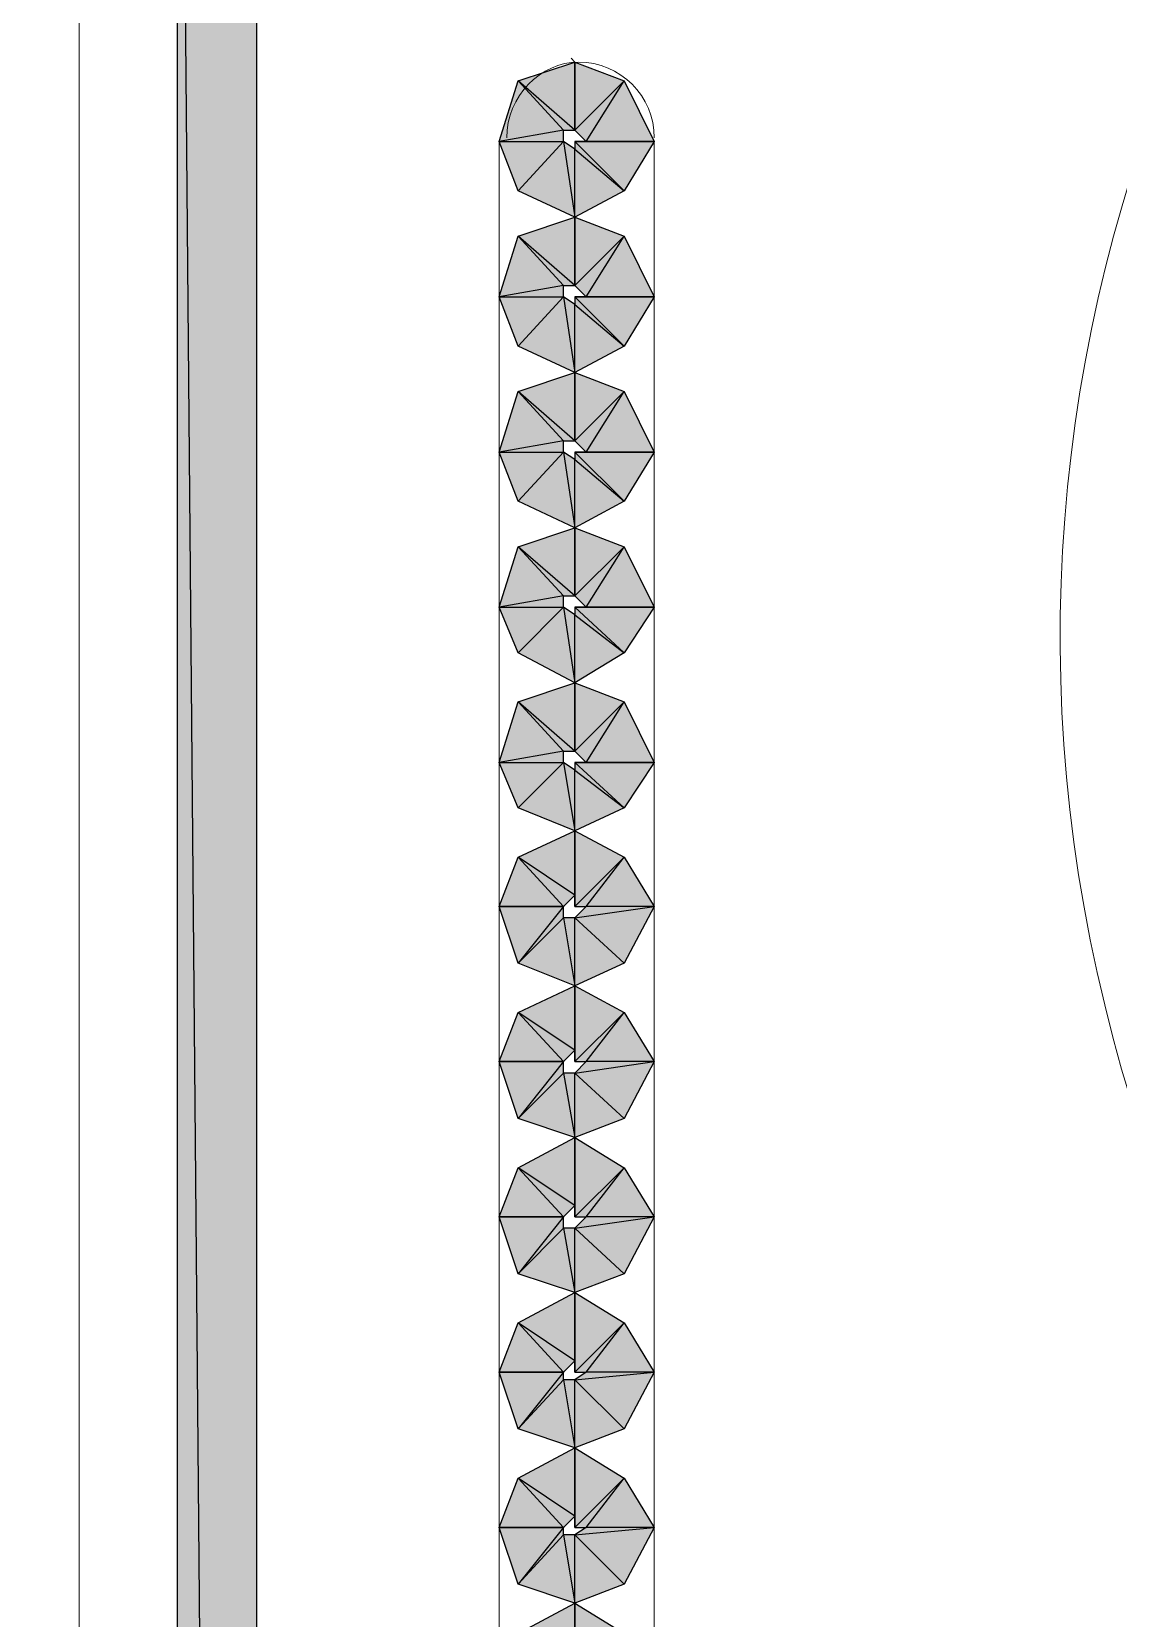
# Model space of a CAD drawing. Header units: millimetres. Extents: x 53 to 176, y -29 to 32.
# Drawn here: x 119.79 to 120.191, y -6.905 to -6.32 of the extents above; entities that cross this region are included whole.
import ezdxf

# ---------------------------------------------------------------- set-up
doc = ezdxf.new("R2010")
doc.units = ezdxf.units.MM
doc.layers.add('15 - Quadro de medição', color=6, linetype='Continuous')

msp = doc.modelspace()

# ---------------------------------------------------------------- hatches: boundary and pattern name
at = {"layer": '15 - Quadro de medição', "true_color": 0x000007}
h = msp.add_hatch(color=7, dxfattribs=at)
h.paths.add_polyline_path([(119.87278, -5.98433), (119.84345, -5.98433), (119.87278, -9.32817)])
h.paths.add_polyline_path([(119.84345, -5.98433), (119.87278, -9.32817), (119.84345, -9.32817)])
h = msp.add_hatch(color=7, dxfattribs=at)
h.paths.add_polyline_path([(119.87278, -5.98433), (119.84345, -5.98433), (119.87278, -9.32817)])
h.paths.add_polyline_path([(119.84345, -5.98433), (119.87278, -9.32817), (119.84345, -9.32817)])
h = msp.add_hatch(color=7, dxfattribs=at)
h.paths.add_polyline_path([(119.99011, -6.33073), (119.99011, -6.35587), (119.96915, -6.33771)])
h.paths.add_polyline_path([(119.99011, -6.35587), (119.96915, -6.33771), (119.98591, -6.35587)])
h.paths.add_polyline_path([(119.96915, -6.33771), (119.98591, -6.35587), (119.96217, -6.36006)])
h.paths.add_polyline_path([(119.98591, -6.35587), (119.96217, -6.36006), (119.98591, -6.36006)])
h.paths.add_polyline_path([(119.96217, -6.36006), (119.98591, -6.36006), (119.96915, -6.37822)])
h = msp.add_hatch(color=7, dxfattribs=at)
h.paths.add_polyline_path([(120.01944, -6.36006), (119.9943, -6.36006), (120.00826, -6.33771)])
h.paths.add_polyline_path([(119.9943, -6.36006), (120.00826, -6.33771), (119.99011, -6.35587)])
h.paths.add_polyline_path([(120.00826, -6.33771), (119.99011, -6.35587), (119.99011, -6.33073)])
h = msp.add_hatch(color=7, dxfattribs=at)
h.paths.add_polyline_path([(119.96915, -6.37822), (119.98591, -6.36006), (119.99011, -6.38799)])
h.paths.add_polyline_path([(119.98591, -6.36006), (119.99011, -6.38799), (119.99011, -6.36285)])
h.paths.add_polyline_path([(119.99011, -6.38799), (119.99011, -6.36285), (120.00826, -6.37822)])
h.paths.add_polyline_path([(119.99011, -6.36285), (120.00826, -6.37822), (119.99011, -6.36006)])
h.paths.add_polyline_path([(120.00826, -6.37822), (119.99011, -6.36006), (120.01944, -6.36006)])
h.paths.add_polyline_path([(119.99011, -6.36006), (120.01944, -6.36006), (119.9943, -6.36006)])
h = msp.add_hatch(color=7, dxfattribs=at)
h.paths.add_polyline_path([(119.99011, -6.38799), (119.99011, -6.41313), (119.96915, -6.39498)])
h.paths.add_polyline_path([(119.99011, -6.41313), (119.96915, -6.39498), (119.98591, -6.41313)])
h.paths.add_polyline_path([(119.96915, -6.39498), (119.98591, -6.41313), (119.96217, -6.41732)])
h.paths.add_polyline_path([(119.98591, -6.41313), (119.96217, -6.41732), (119.98591, -6.41732)])
h.paths.add_polyline_path([(119.96217, -6.41732), (119.98591, -6.41732), (119.96915, -6.43548)])
h = msp.add_hatch(color=7, dxfattribs=at)
h.paths.add_polyline_path([(120.01944, -6.41732), (119.9943, -6.41732), (120.00826, -6.39498)])
h.paths.add_polyline_path([(119.9943, -6.41732), (120.00826, -6.39498), (119.99011, -6.41313)])
h.paths.add_polyline_path([(120.00826, -6.39498), (119.99011, -6.41313), (119.99011, -6.38799)])
h = msp.add_hatch(color=7, dxfattribs=at)
h.paths.add_polyline_path([(119.96915, -6.43548), (119.98591, -6.41732), (119.99011, -6.44526)])
h.paths.add_polyline_path([(119.98591, -6.41732), (119.99011, -6.44526), (119.99011, -6.42012)])
h.paths.add_polyline_path([(119.99011, -6.44526), (119.99011, -6.42012), (120.00826, -6.43548)])
h.paths.add_polyline_path([(119.99011, -6.42012), (120.00826, -6.43548), (119.99011, -6.41732)])
h.paths.add_polyline_path([(120.00826, -6.43548), (119.99011, -6.41732), (120.01944, -6.41732)])
h.paths.add_polyline_path([(119.99011, -6.41732), (120.01944, -6.41732), (119.9943, -6.41732)])
h = msp.add_hatch(color=7, dxfattribs=at)
h.paths.add_polyline_path([(119.99011, -6.44526), (119.99011, -6.4704), (119.96915, -6.45224)])
h.paths.add_polyline_path([(119.99011, -6.4704), (119.96915, -6.45224), (119.98591, -6.4704)])
h.paths.add_polyline_path([(119.96915, -6.45224), (119.98591, -6.4704), (119.96217, -6.47459)])
h.paths.add_polyline_path([(119.98591, -6.4704), (119.96217, -6.47459), (119.98591, -6.47459)])
h.paths.add_polyline_path([(119.96217, -6.47459), (119.98591, -6.47459), (119.96915, -6.49275)])
h = msp.add_hatch(color=7, dxfattribs=at)
h.paths.add_polyline_path([(120.01944, -6.47459), (119.9943, -6.47459), (120.00826, -6.45224)])
h.paths.add_polyline_path([(119.9943, -6.47459), (120.00826, -6.45224), (119.99011, -6.4704)])
h.paths.add_polyline_path([(120.00826, -6.45224), (119.99011, -6.4704), (119.99011, -6.44526)])
h = msp.add_hatch(color=7, dxfattribs=at)
h.paths.add_polyline_path([(119.96915, -6.49275), (119.98591, -6.47459), (119.99011, -6.50253)])
h.paths.add_polyline_path([(119.98591, -6.47459), (119.99011, -6.50253), (119.99011, -6.47739)])
h.paths.add_polyline_path([(119.99011, -6.50253), (119.99011, -6.47739), (120.00826, -6.49275)])
h.paths.add_polyline_path([(119.99011, -6.47739), (120.00826, -6.49275), (119.99011, -6.47459)])
h.paths.add_polyline_path([(120.00826, -6.49275), (119.99011, -6.47459), (120.01944, -6.47459)])
h.paths.add_polyline_path([(119.99011, -6.47459), (120.01944, -6.47459), (119.9943, -6.47459)])
h = msp.add_hatch(color=7, dxfattribs=at)
h.paths.add_polyline_path([(119.99011, -6.50253), (119.99011, -6.52767), (119.96915, -6.50951)])
h.paths.add_polyline_path([(119.99011, -6.52767), (119.96915, -6.50951), (119.98591, -6.52767)])
h.paths.add_polyline_path([(119.96915, -6.50951), (119.98591, -6.52767), (119.96217, -6.53186)])
h.paths.add_polyline_path([(119.98591, -6.52767), (119.96217, -6.53186), (119.98591, -6.53186)])
h.paths.add_polyline_path([(119.96217, -6.53186), (119.98591, -6.53186), (119.96915, -6.54862)])
h = msp.add_hatch(color=7, dxfattribs=at)
h.paths.add_polyline_path([(120.01944, -6.53186), (119.9943, -6.53186), (120.00826, -6.50951)])
h.paths.add_polyline_path([(119.9943, -6.53186), (120.00826, -6.50951), (119.99011, -6.52767)])
h.paths.add_polyline_path([(120.00826, -6.50951), (119.99011, -6.52767), (119.99011, -6.50253)])
h = msp.add_hatch(color=7, dxfattribs=at)
h.paths.add_polyline_path([(119.96915, -6.54862), (119.98591, -6.53186), (119.99011, -6.55979)])
h.paths.add_polyline_path([(119.98591, -6.53186), (119.99011, -6.55979), (119.99011, -6.53465)])
h.paths.add_polyline_path([(119.99011, -6.55979), (119.99011, -6.53465), (120.00826, -6.54862)])
h.paths.add_polyline_path([(119.99011, -6.53465), (120.00826, -6.54862), (119.99011, -6.53186)])
h.paths.add_polyline_path([(120.00826, -6.54862), (119.99011, -6.53186), (120.01944, -6.53186)])
h.paths.add_polyline_path([(119.99011, -6.53186), (120.01944, -6.53186), (119.9943, -6.53186)])
h = msp.add_hatch(color=7, dxfattribs=at)
h.paths.add_polyline_path([(119.99011, -6.55979), (119.99011, -6.58494), (119.96915, -6.56678)])
h.paths.add_polyline_path([(119.99011, -6.58494), (119.96915, -6.56678), (119.98591, -6.58494)])
h.paths.add_polyline_path([(119.96915, -6.56678), (119.98591, -6.58494), (119.96217, -6.58913)])
h.paths.add_polyline_path([(119.98591, -6.58494), (119.96217, -6.58913), (119.98591, -6.58913)])
h.paths.add_polyline_path([(119.96217, -6.58913), (119.98591, -6.58913), (119.96915, -6.60589)])
h = msp.add_hatch(color=7, dxfattribs=at)
h.paths.add_polyline_path([(120.01944, -6.58913), (119.9943, -6.58913), (120.00826, -6.56678)])
h.paths.add_polyline_path([(119.9943, -6.58913), (120.00826, -6.56678), (119.99011, -6.58494)])
h.paths.add_polyline_path([(120.00826, -6.56678), (119.99011, -6.58494), (119.99011, -6.55979)])
h = msp.add_hatch(color=7, dxfattribs=at)
h.paths.add_polyline_path([(119.96915, -6.60589), (119.98591, -6.58913), (119.99011, -6.61427)])
h.paths.add_polyline_path([(119.98591, -6.58913), (119.99011, -6.61427), (119.99011, -6.59192)])
h.paths.add_polyline_path([(119.99011, -6.61427), (119.99011, -6.59192), (120.00826, -6.60589)])
h.paths.add_polyline_path([(119.99011, -6.59192), (120.00826, -6.60589), (119.99011, -6.58913)])
h.paths.add_polyline_path([(120.00826, -6.60589), (119.99011, -6.58913), (120.01944, -6.58913)])
h.paths.add_polyline_path([(119.99011, -6.58913), (120.01944, -6.58913), (119.9943, -6.58913)])
h = msp.add_hatch(color=7, dxfattribs=at)
h.paths.add_polyline_path([(120.01944, -6.6422), (119.9943, -6.6422), (120.00826, -6.62404)])
h.paths.add_polyline_path([(119.9943, -6.6422), (120.00826, -6.62404), (119.99011, -6.6422)])
h.paths.add_polyline_path([(120.00826, -6.62404), (119.99011, -6.6422), (119.99011, -6.61427)])
h.paths.add_polyline_path([(119.99011, -6.6422), (119.99011, -6.61427), (119.99011, -6.63801)])
h.paths.add_polyline_path([(119.99011, -6.61427), (119.99011, -6.63801), (119.96915, -6.62404)])
h.paths.add_polyline_path([(119.99011, -6.63801), (119.96915, -6.62404), (119.98591, -6.6422)])
h.paths.add_polyline_path([(119.96915, -6.62404), (119.98591, -6.6422), (119.96217, -6.6422)])
h = msp.add_hatch(color=7, dxfattribs=at)
h.paths.add_polyline_path([(119.96217, -6.6422), (119.98591, -6.6422), (119.96915, -6.66315)])
h.paths.add_polyline_path([(119.98591, -6.6422), (119.96915, -6.66315), (119.98591, -6.64639)])
h.paths.add_polyline_path([(119.96915, -6.66315), (119.98591, -6.64639), (119.99011, -6.67153)])
h.paths.add_polyline_path([(119.98591, -6.64639), (119.99011, -6.67153), (119.99011, -6.64639)])
h.paths.add_polyline_path([(119.99011, -6.67153), (119.99011, -6.64639), (120.00826, -6.66315)])
h = msp.add_hatch(color=7, dxfattribs=at)
h.paths.add_polyline_path([(120.00826, -6.66315), (119.99011, -6.64639), (120.01944, -6.6422)])
h.paths.add_polyline_path([(119.99011, -6.64639), (120.01944, -6.6422), (119.9943, -6.6422)])
h = msp.add_hatch(color=7, dxfattribs=at)
h.paths.add_polyline_path([(120.01944, -6.69947), (119.9943, -6.69947), (120.00826, -6.68131)])
h.paths.add_polyline_path([(119.9943, -6.69947), (120.00826, -6.68131), (119.99011, -6.69947)])
h.paths.add_polyline_path([(120.00826, -6.68131), (119.99011, -6.69947), (119.99011, -6.67153)])
h.paths.add_polyline_path([(119.99011, -6.69947), (119.99011, -6.67153), (119.99011, -6.69528)])
h.paths.add_polyline_path([(119.99011, -6.67153), (119.99011, -6.69528), (119.96915, -6.68131)])
h.paths.add_polyline_path([(119.99011, -6.69528), (119.96915, -6.68131), (119.98591, -6.69947)])
h.paths.add_polyline_path([(119.96915, -6.68131), (119.98591, -6.69947), (119.96217, -6.69947)])
h = msp.add_hatch(color=7, dxfattribs=at)
h.paths.add_polyline_path([(119.96217, -6.69947), (119.98591, -6.69947), (119.96915, -6.72042)])
h.paths.add_polyline_path([(119.98591, -6.69947), (119.96915, -6.72042), (119.98591, -6.70366)])
h.paths.add_polyline_path([(119.96915, -6.72042), (119.98591, -6.70366), (119.99011, -6.7274)])
h.paths.add_polyline_path([(119.98591, -6.70366), (119.99011, -6.7274), (119.99011, -6.70366)])
h.paths.add_polyline_path([(119.99011, -6.7274), (119.99011, -6.70366), (120.00826, -6.72042)])
h = msp.add_hatch(color=7, dxfattribs=at)
h.paths.add_polyline_path([(120.00826, -6.72042), (119.99011, -6.70366), (120.01944, -6.69947)])
h.paths.add_polyline_path([(119.99011, -6.70366), (120.01944, -6.69947), (119.9943, -6.69947)])
h = msp.add_hatch(color=7, dxfattribs=at)
h.paths.add_polyline_path([(120.01944, -6.75674), (119.9943, -6.75674), (120.00826, -6.73858)])
h.paths.add_polyline_path([(119.9943, -6.75674), (120.00826, -6.73858), (119.99011, -6.75674)])
h.paths.add_polyline_path([(120.00826, -6.73858), (119.99011, -6.75674), (119.99011, -6.7274)])
h.paths.add_polyline_path([(119.99011, -6.75674), (119.99011, -6.7274), (119.99011, -6.75255)])
h.paths.add_polyline_path([(119.99011, -6.7274), (119.99011, -6.75255), (119.96915, -6.73858)])
h.paths.add_polyline_path([(119.99011, -6.75255), (119.96915, -6.73858), (119.98591, -6.75674)])
h.paths.add_polyline_path([(119.96915, -6.73858), (119.98591, -6.75674), (119.96217, -6.75674)])
h = msp.add_hatch(color=7, dxfattribs=at)
h.paths.add_polyline_path([(119.96217, -6.75674), (119.98591, -6.75674), (119.96915, -6.77769)])
h.paths.add_polyline_path([(119.98591, -6.75674), (119.96915, -6.77769), (119.98591, -6.76093)])
h.paths.add_polyline_path([(119.96915, -6.77769), (119.98591, -6.76093), (119.99011, -6.78467)])
h.paths.add_polyline_path([(119.98591, -6.76093), (119.99011, -6.78467), (119.99011, -6.76093)])
h.paths.add_polyline_path([(119.99011, -6.78467), (119.99011, -6.76093), (120.00826, -6.77769)])
h = msp.add_hatch(color=7, dxfattribs=at)
h.paths.add_polyline_path([(120.00826, -6.77769), (119.99011, -6.76093), (120.01944, -6.75674)])
h.paths.add_polyline_path([(119.99011, -6.76093), (120.01944, -6.75674), (119.9943, -6.75674)])
h = msp.add_hatch(color=7, dxfattribs=at)
h.paths.add_polyline_path([(120.01944, -6.814), (119.9943, -6.814), (120.00826, -6.79585)])
h.paths.add_polyline_path([(119.9943, -6.814), (120.00826, -6.79585), (119.99011, -6.814)])
h.paths.add_polyline_path([(120.00826, -6.79585), (119.99011, -6.814), (119.99011, -6.78467)])
h.paths.add_polyline_path([(119.99011, -6.814), (119.99011, -6.78467), (119.99011, -6.80981)])
h.paths.add_polyline_path([(119.99011, -6.78467), (119.99011, -6.80981), (119.96915, -6.79585)])
h.paths.add_polyline_path([(119.99011, -6.80981), (119.96915, -6.79585), (119.98591, -6.814)])
h.paths.add_polyline_path([(119.96915, -6.79585), (119.98591, -6.814), (119.96217, -6.814)])
h = msp.add_hatch(color=7, dxfattribs=at)
h.paths.add_polyline_path([(119.96217, -6.814), (119.98591, -6.814), (119.96915, -6.83496)])
h.paths.add_polyline_path([(119.98591, -6.814), (119.96915, -6.83496), (119.98591, -6.8168)])
h.paths.add_polyline_path([(119.96915, -6.83496), (119.98591, -6.8168), (119.99011, -6.84194)])
h.paths.add_polyline_path([(119.98591, -6.8168), (119.99011, -6.84194), (119.99011, -6.8168)])
h.paths.add_polyline_path([(119.99011, -6.84194), (119.99011, -6.8168), (120.00826, -6.83496)])
h = msp.add_hatch(color=7, dxfattribs=at)
h.paths.add_polyline_path([(120.00826, -6.83496), (119.99011, -6.8168), (120.01944, -6.814)])
h.paths.add_polyline_path([(119.99011, -6.8168), (120.01944, -6.814), (119.9943, -6.814)])
h = msp.add_hatch(color=7, dxfattribs=at)
h.paths.add_polyline_path([(120.01944, -6.87127), (119.9943, -6.87127), (120.00826, -6.85311)])
h.paths.add_polyline_path([(119.9943, -6.87127), (120.00826, -6.85311), (119.99011, -6.87127)])
h.paths.add_polyline_path([(120.00826, -6.85311), (119.99011, -6.87127), (119.99011, -6.84194)])
h.paths.add_polyline_path([(119.99011, -6.87127), (119.99011, -6.84194), (119.99011, -6.86708)])
h.paths.add_polyline_path([(119.99011, -6.84194), (119.99011, -6.86708), (119.96915, -6.85311)])
h.paths.add_polyline_path([(119.99011, -6.86708), (119.96915, -6.85311), (119.98591, -6.87127)])
h.paths.add_polyline_path([(119.96915, -6.85311), (119.98591, -6.87127), (119.96217, -6.87127)])
h = msp.add_hatch(color=7, dxfattribs=at)
h.paths.add_polyline_path([(119.96217, -6.87127), (119.98591, -6.87127), (119.96915, -6.89222)])
h.paths.add_polyline_path([(119.98591, -6.87127), (119.96915, -6.89222), (119.98591, -6.87406)])
h.paths.add_polyline_path([(119.96915, -6.89222), (119.98591, -6.87406), (119.99011, -6.89921)])
h.paths.add_polyline_path([(119.98591, -6.87406), (119.99011, -6.89921), (119.99011, -6.87406)])
h.paths.add_polyline_path([(119.99011, -6.89921), (119.99011, -6.87406), (120.00826, -6.89222)])
h = msp.add_hatch(color=7, dxfattribs=at)
h.paths.add_polyline_path([(120.00826, -6.89222), (119.99011, -6.87406), (120.01944, -6.87127)])
h.paths.add_polyline_path([(119.99011, -6.87406), (120.01944, -6.87127), (119.9943, -6.87127)])
h = msp.add_hatch(color=7, dxfattribs=at)
h.paths.add_polyline_path([(120.01944, -6.92854), (119.9943, -6.92854), (120.00826, -6.91038)])
h.paths.add_polyline_path([(119.9943, -6.92854), (120.00826, -6.91038), (119.99011, -6.92854)])
h.paths.add_polyline_path([(120.00826, -6.91038), (119.99011, -6.92854), (119.99011, -6.89921)])
h.paths.add_polyline_path([(119.99011, -6.92854), (119.99011, -6.89921), (119.99011, -6.92435)])
h.paths.add_polyline_path([(119.99011, -6.89921), (119.99011, -6.92435), (119.96915, -6.91038)])
h.paths.add_polyline_path([(119.99011, -6.92435), (119.96915, -6.91038), (119.98591, -6.92854)])
h.paths.add_polyline_path([(119.96915, -6.91038), (119.98591, -6.92854), (119.96217, -6.92854)])

# ---------------------------------------------------------------- linework, layer by layer
at = {"layer": '15 - Quadro de medição', "color": 7, "linetype": 'Continuous', "lineweight": 20, "true_color": 0x000007}
for points in [[(117.95223, -5.61978), (119.80713, -5.61978), (119.80713, -9.32817), (117.95223, -9.32817)], [(119.80713, -5.61978), (121.66063, -5.61978), (121.66063, -9.32817), (119.80713, -9.32817)]]:
    msp.add_lwpolyline(points, close=True, dxfattribs=at)
for points in [[(119.87278, -9.32817), (119.87278, -5.76923), (119.87278, -5.76923)], [(119.80713, -5.84884), (119.80713, -9.32817), (117.95223, -9.32817), (117.95223, -5.84884)], [(121.66063, -5.84884), (121.66063, -9.32817), (119.80713, -9.32817), (119.80713, -5.84884)], [(119.84345, -5.98433), (119.84345, -9.32817), (119.87278, -9.32817), (119.82948, -9.32817)], [(119.87278, -9.32817), (119.84345, -9.32817), (119.84345, -5.98433)], [(119.99011, -6.33073), (119.98871, -6.32933), (119.98871, -6.32933)], [(119.96217, -7.26795), (119.96217, -6.36006), (119.96217, -6.36006)], [(120.01944, -6.36006), (120.01944, -7.26795), (120.01944, -7.26795)], [(119.99011, -6.80004), (119.99011, -6.78467), (119.99011, -6.78467)]]:
    msp.add_lwpolyline(points, dxfattribs=at)
at = {"layer": '15 - Quadro de medição', "color": 7, "linetype": 'Continuous', "lineweight": -2, "true_color": 0x000007}
for points in [[(119.87278, -5.98433), (119.84345, -5.98433), (119.87278, -9.32817)], [(119.84345, -5.98433), (119.87278, -9.32817), (119.84345, -9.32817)], [(119.87278, -5.98433), (119.84345, -5.98433), (119.87278, -9.32817)], [(119.84345, -5.98433), (119.87278, -9.32817), (119.84345, -9.32817)], [(119.99011, -6.33073), (119.99011, -6.35587), (119.96915, -6.33771)], [(120.00826, -6.33771), (119.99011, -6.35587), (119.99011, -6.33073)], [(119.96915, -6.33771), (119.98591, -6.35587), (119.96217, -6.36006)], [(119.99011, -6.35587), (119.96915, -6.33771), (119.98591, -6.35587)], [(119.9943, -6.36006), (120.00826, -6.33771), (119.99011, -6.35587)], [(120.01944, -6.36006), (119.9943, -6.36006), (120.00826, -6.33771)], [(119.98591, -6.35587), (119.96217, -6.36006), (119.98591, -6.36006)], [(119.96217, -6.36006), (119.98591, -6.36006), (119.96915, -6.37822)], [(119.96915, -6.37822), (119.98591, -6.36006), (119.99011, -6.38799)], [(119.98591, -6.36006), (119.99011, -6.38799), (119.99011, -6.36285)], [(119.99011, -6.36285), (120.00826, -6.37822), (119.99011, -6.36006)], [(120.00826, -6.37822), (119.99011, -6.36006), (120.01944, -6.36006)], [(119.99011, -6.36006), (120.01944, -6.36006), (119.9943, -6.36006)], [(119.99011, -6.38799), (119.99011, -6.36285), (120.00826, -6.37822)], [(119.99011, -6.38799), (119.99011, -6.41313), (119.96915, -6.39498)], [(120.00826, -6.39498), (119.99011, -6.41313), (119.99011, -6.38799)], [(119.96915, -6.39498), (119.98591, -6.41313), (119.96217, -6.41732)], [(119.99011, -6.41313), (119.96915, -6.39498), (119.98591, -6.41313)], [(119.9943, -6.41732), (120.00826, -6.39498), (119.99011, -6.41313)], [(120.01944, -6.41732), (119.9943, -6.41732), (120.00826, -6.39498)], [(119.98591, -6.41313), (119.96217, -6.41732), (119.98591, -6.41732)], [(119.96217, -6.41732), (119.98591, -6.41732), (119.96915, -6.43548)], [(119.96915, -6.43548), (119.98591, -6.41732), (119.99011, -6.44526)], [(119.98591, -6.41732), (119.99011, -6.44526), (119.99011, -6.42012)], [(119.99011, -6.42012), (120.00826, -6.43548), (119.99011, -6.41732)], [(120.00826, -6.43548), (119.99011, -6.41732), (120.01944, -6.41732)], [(119.99011, -6.41732), (120.01944, -6.41732), (119.9943, -6.41732)], [(119.99011, -6.44526), (119.99011, -6.42012), (120.00826, -6.43548)], [(119.99011, -6.44526), (119.99011, -6.4704), (119.96915, -6.45224)], [(120.00826, -6.45224), (119.99011, -6.4704), (119.99011, -6.44526)], [(119.96915, -6.45224), (119.98591, -6.4704), (119.96217, -6.47459)], [(119.99011, -6.4704), (119.96915, -6.45224), (119.98591, -6.4704)], [(119.9943, -6.47459), (120.00826, -6.45224), (119.99011, -6.4704)], [(120.01944, -6.47459), (119.9943, -6.47459), (120.00826, -6.45224)], [(119.98591, -6.4704), (119.96217, -6.47459), (119.98591, -6.47459)], [(119.96217, -6.47459), (119.98591, -6.47459), (119.96915, -6.49275)], [(119.96915, -6.49275), (119.98591, -6.47459), (119.99011, -6.50253)], [(119.98591, -6.47459), (119.99011, -6.50253), (119.99011, -6.47739)], [(119.99011, -6.47739), (120.00826, -6.49275), (119.99011, -6.47459)], [(120.00826, -6.49275), (119.99011, -6.47459), (120.01944, -6.47459)], [(119.99011, -6.47459), (120.01944, -6.47459), (119.9943, -6.47459)], [(119.99011, -6.50253), (119.99011, -6.47739), (120.00826, -6.49275)], [(119.99011, -6.50253), (119.99011, -6.52767), (119.96915, -6.50951)], [(120.00826, -6.50951), (119.99011, -6.52767), (119.99011, -6.50253)], [(119.96915, -6.50951), (119.98591, -6.52767), (119.96217, -6.53186)], [(119.99011, -6.52767), (119.96915, -6.50951), (119.98591, -6.52767)], [(119.9943, -6.53186), (120.00826, -6.50951), (119.99011, -6.52767)], [(120.01944, -6.53186), (119.9943, -6.53186), (120.00826, -6.50951)], [(119.98591, -6.52767), (119.96217, -6.53186), (119.98591, -6.53186)], [(119.96217, -6.53186), (119.98591, -6.53186), (119.96915, -6.54862)], [(119.96915, -6.54862), (119.98591, -6.53186), (119.99011, -6.55979)], [(119.98591, -6.53186), (119.99011, -6.55979), (119.99011, -6.53465)], [(119.99011, -6.53465), (120.00826, -6.54862), (119.99011, -6.53186)], [(120.00826, -6.54862), (119.99011, -6.53186), (120.01944, -6.53186)], [(119.99011, -6.53186), (120.01944, -6.53186), (119.9943, -6.53186)], [(119.99011, -6.55979), (119.99011, -6.53465), (120.00826, -6.54862)], [(119.99011, -6.55979), (119.99011, -6.58494), (119.96915, -6.56678)], [(120.00826, -6.56678), (119.99011, -6.58494), (119.99011, -6.55979)], [(119.96915, -6.56678), (119.98591, -6.58494), (119.96217, -6.58913)], [(119.99011, -6.58494), (119.96915, -6.56678), (119.98591, -6.58494)], [(119.9943, -6.58913), (120.00826, -6.56678), (119.99011, -6.58494)], [(120.01944, -6.58913), (119.9943, -6.58913), (120.00826, -6.56678)], [(119.98591, -6.58494), (119.96217, -6.58913), (119.98591, -6.58913)], [(119.96217, -6.58913), (119.98591, -6.58913), (119.96915, -6.60589)], [(119.96915, -6.60589), (119.98591, -6.58913), (119.99011, -6.61427)], [(119.98591, -6.58913), (119.99011, -6.61427), (119.99011, -6.59192)], [(119.99011, -6.59192), (120.00826, -6.60589), (119.99011, -6.58913)], [(120.00826, -6.60589), (119.99011, -6.58913), (120.01944, -6.58913)], [(119.99011, -6.58913), (120.01944, -6.58913), (119.9943, -6.58913)], [(119.99011, -6.61427), (119.99011, -6.59192), (120.00826, -6.60589)], [(119.99011, -6.61427), (119.99011, -6.63801), (119.96915, -6.62404)], [(120.00826, -6.62404), (119.99011, -6.6422), (119.99011, -6.61427)], [(119.99011, -6.6422), (119.99011, -6.61427), (119.99011, -6.63801)], [(119.96915, -6.62404), (119.98591, -6.6422), (119.96217, -6.6422)], [(119.99011, -6.63801), (119.96915, -6.62404), (119.98591, -6.6422)], [(119.9943, -6.6422), (120.00826, -6.62404), (119.99011, -6.6422)], [(120.01944, -6.6422), (119.9943, -6.6422), (120.00826, -6.62404)], [(119.96217, -6.6422), (119.98591, -6.6422), (119.96915, -6.66315)], [(119.98591, -6.6422), (119.96915, -6.66315), (119.98591, -6.64639)], [(120.00826, -6.66315), (119.99011, -6.64639), (120.01944, -6.6422)], [(119.99011, -6.64639), (120.01944, -6.6422), (119.9943, -6.6422)], [(119.96915, -6.66315), (119.98591, -6.64639), (119.99011, -6.67153)], [(119.98591, -6.64639), (119.99011, -6.67153), (119.99011, -6.64639)], [(119.99011, -6.67153), (119.99011, -6.64639), (120.00826, -6.66315)], [(119.99011, -6.67153), (119.99011, -6.69528), (119.96915, -6.68131)], [(120.00826, -6.68131), (119.99011, -6.69947), (119.99011, -6.67153)], [(119.99011, -6.69947), (119.99011, -6.67153), (119.99011, -6.69528)], [(119.96915, -6.68131), (119.98591, -6.69947), (119.96217, -6.69947)], [(119.99011, -6.69528), (119.96915, -6.68131), (119.98591, -6.69947)], [(119.9943, -6.69947), (120.00826, -6.68131), (119.99011, -6.69947)], [(120.01944, -6.69947), (119.9943, -6.69947), (120.00826, -6.68131)], [(119.96217, -6.69947), (119.98591, -6.69947), (119.96915, -6.72042)], [(119.98591, -6.69947), (119.96915, -6.72042), (119.98591, -6.70366)], [(120.00826, -6.72042), (119.99011, -6.70366), (120.01944, -6.69947)], [(119.99011, -6.70366), (120.01944, -6.69947), (119.9943, -6.69947)], [(119.96915, -6.72042), (119.98591, -6.70366), (119.99011, -6.7274)], [(119.98591, -6.70366), (119.99011, -6.7274), (119.99011, -6.70366)], [(119.99011, -6.7274), (119.99011, -6.70366), (120.00826, -6.72042)], [(119.99011, -6.7274), (119.99011, -6.75255), (119.96915, -6.73858)], [(120.00826, -6.73858), (119.99011, -6.75674), (119.99011, -6.7274)], [(119.99011, -6.75674), (119.99011, -6.7274), (119.99011, -6.75255)], [(119.96915, -6.73858), (119.98591, -6.75674), (119.96217, -6.75674)], [(119.99011, -6.75255), (119.96915, -6.73858), (119.98591, -6.75674)], [(119.9943, -6.75674), (120.00826, -6.73858), (119.99011, -6.75674)], [(120.01944, -6.75674), (119.9943, -6.75674), (120.00826, -6.73858)], [(119.96217, -6.75674), (119.98591, -6.75674), (119.96915, -6.77769)], [(119.98591, -6.75674), (119.96915, -6.77769), (119.98591, -6.76093)], [(120.00826, -6.77769), (119.99011, -6.76093), (120.01944, -6.75674)], [(119.99011, -6.76093), (120.01944, -6.75674), (119.9943, -6.75674)], [(119.96915, -6.77769), (119.98591, -6.76093), (119.99011, -6.78467)], [(119.98591, -6.76093), (119.99011, -6.78467), (119.99011, -6.76093)], [(119.99011, -6.78467), (119.99011, -6.76093), (120.00826, -6.77769)], [(119.99011, -6.78467), (119.99011, -6.80981), (119.96915, -6.79585)], [(120.00826, -6.79585), (119.99011, -6.814), (119.99011, -6.78467)], [(119.99011, -6.814), (119.99011, -6.78467), (119.99011, -6.80981)], [(119.96915, -6.79585), (119.98591, -6.814), (119.96217, -6.814)], [(119.99011, -6.80981), (119.96915, -6.79585), (119.98591, -6.814)], [(119.9943, -6.814), (120.00826, -6.79585), (119.99011, -6.814)], [(120.01944, -6.814), (119.9943, -6.814), (120.00826, -6.79585)], [(119.96217, -6.814), (119.98591, -6.814), (119.96915, -6.83496)], [(119.98591, -6.814), (119.96915, -6.83496), (119.98591, -6.8168)], [(119.96915, -6.83496), (119.98591, -6.8168), (119.99011, -6.84194)], [(119.98591, -6.8168), (119.99011, -6.84194), (119.99011, -6.8168)], [(120.00826, -6.83496), (119.99011, -6.8168), (120.01944, -6.814)], [(119.99011, -6.8168), (120.01944, -6.814), (119.9943, -6.814)], [(119.99011, -6.84194), (119.99011, -6.8168), (120.00826, -6.83496)], [(119.99011, -6.84194), (119.99011, -6.86708), (119.96915, -6.85311)], [(120.00826, -6.85311), (119.99011, -6.87127), (119.99011, -6.84194)], [(119.99011, -6.87127), (119.99011, -6.84194), (119.99011, -6.86708)], [(119.96915, -6.85311), (119.98591, -6.87127), (119.96217, -6.87127)], [(119.99011, -6.86708), (119.96915, -6.85311), (119.98591, -6.87127)], [(119.9943, -6.87127), (120.00826, -6.85311), (119.99011, -6.87127)], [(120.01944, -6.87127), (119.9943, -6.87127), (120.00826, -6.85311)], [(119.96217, -6.87127), (119.98591, -6.87127), (119.96915, -6.89222)], [(119.98591, -6.87127), (119.96915, -6.89222), (119.98591, -6.87406)], [(119.96915, -6.89222), (119.98591, -6.87406), (119.99011, -6.89921)], [(119.98591, -6.87406), (119.99011, -6.89921), (119.99011, -6.87406)], [(120.00826, -6.89222), (119.99011, -6.87406), (120.01944, -6.87127)], [(119.99011, -6.87406), (120.01944, -6.87127), (119.9943, -6.87127)], [(119.99011, -6.89921), (119.99011, -6.87406), (120.00826, -6.89222)], [(119.99011, -6.89921), (119.99011, -6.92435), (119.96915, -6.91038)], [(120.00826, -6.91038), (119.99011, -6.92854), (119.99011, -6.89921)], [(119.99011, -6.92854), (119.99011, -6.89921), (119.99011, -6.92435)]]:
    msp.add_lwpolyline(points, close=True, dxfattribs=at)
at = {"layer": '15 - Quadro de medição', "color": 7, "linetype": 'Continuous', "lineweight": 20, "true_color": 0x000007}
msp.add_open_spline([(120.47757, -6.03741), (120.24432, -6.15753), (120.1228, -6.42291), (120.18565, -6.67852), (120.18565, -6.67852), (120.24711, -6.93413), (120.47618, -7.11431), (120.73877, -7.11431), (120.73877, -7.11431), (121.00276, -7.11431), (121.23182, -6.93413), (121.29328, -6.67852), (121.29328, -6.67852), (121.35614, -6.42291), (121.23462, -6.15753), (120.99996, -6.03741)], degree=3, knots=[0, 0, 0, 0, 0.0625, 0.0625, 0.0625, 0.062501, 0.125, 0.125, 0.125, 0.125001, 0.1875, 0.1875, 0.1875, 0.187501, 1, 1, 1, 1], dxfattribs=at)
for points in [[(119.9915, -6.33073), (119.97753, -6.33073), (119.96496, -6.3433), (119.96496, -6.35866)], [(120.01944, -6.35866), (120.01944, -6.3433), (120.00687, -6.33073), (119.9915, -6.33073)]]:
    msp.add_open_spline(points, degree=3, dxfattribs=at)

doc.saveas('drawing.dxf')
